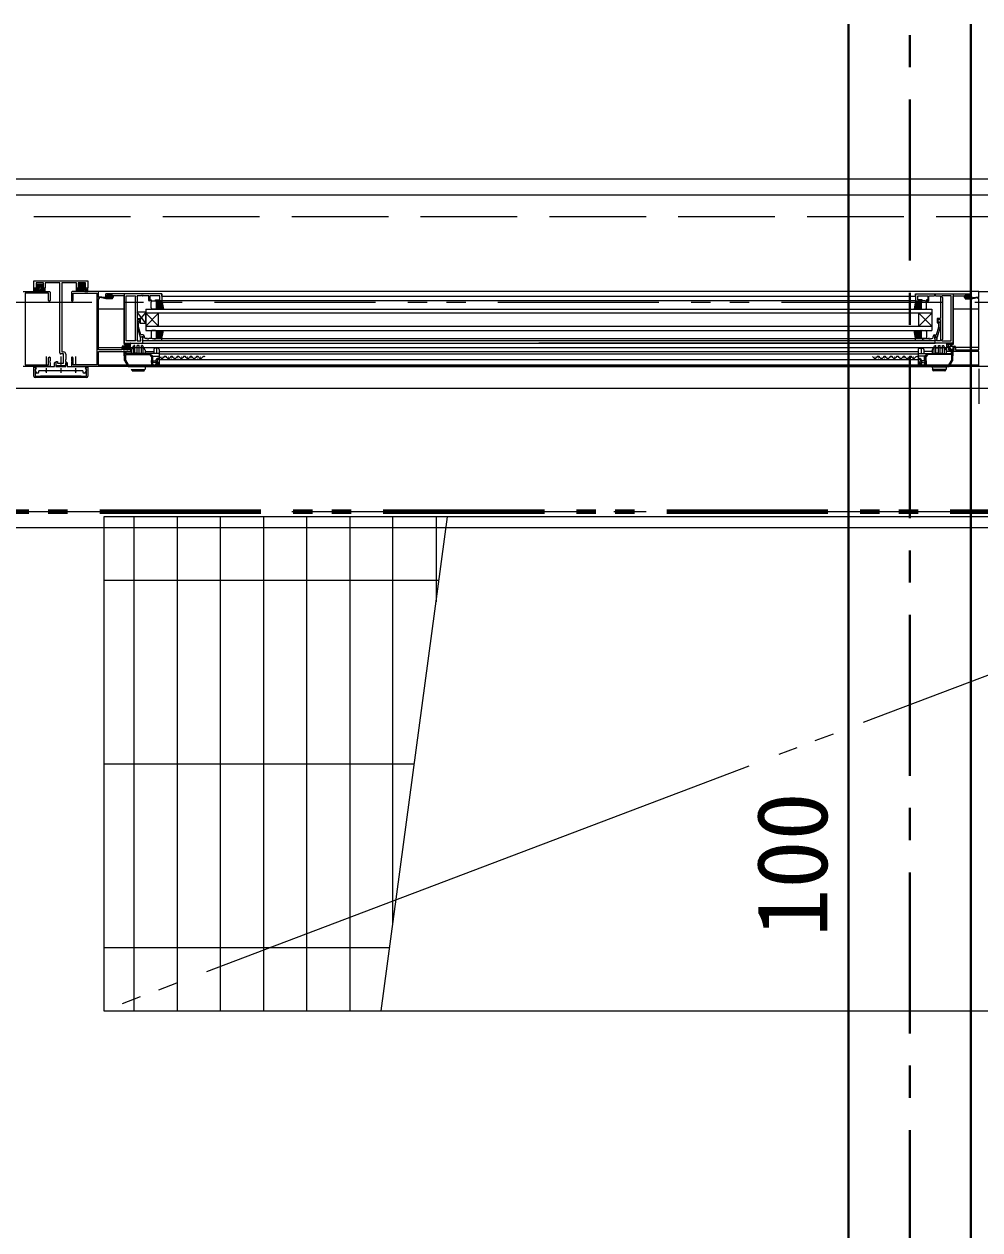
# Model space of a CAD drawing. Units: millimetres at full size, sheet at 1:30. Extents: x -16828 to 149130, y 47892 to 100313.
# Drawn here: x 21146 to 22036, y 62882 to 64005 of the extents above; entities that cross this region are included whole.
import ezdxf
from ezdxf.enums import TextEntityAlignment as Align

# ---------------------------------------------------------------- set-up
doc = ezdxf.new("R2010")
doc.units = ezdxf.units.MM
doc.header["$LTSCALE"] = 30
for name, pattern in [('CHAIN1', [8, 5, -1, 1, -1]), ('CHAIN2', [12, 9, -1, 1, -1]), ('DASHED3', [4, 3, -1]), ('DOUBLE_CHAIN1', [8.8, 5, -1, 0.6, -0.6, 0.6, -1]), ('LONG_DOUBLE_CHAIN', [21.8, 18, -1, 0.6, -0.6, 0.6, -1])]:
    doc.linetypes.add(name, pattern=pattern)
for name, color, linetype, lineweight in [('0-0', 7, 'CHAIN2', 15), ('0-1', 7, 'Continuous', 15), ('2-0_通芯', 7, 'DOUBLE_CHAIN1', 15), ('2-A_建具', 7, 'Continuous', 15), ('3-4_AIHO30-厨房機器', 7, 'Continuous', 15), ('3-7_AIHO47-厨房機器アウトライン', 7, 'Continuous', 15), ('3-8_AIHO30-厨房機器LL', 7, 'Continuous', 15), ('3-9_AIHO32-厨房機器補助線', 7, 'LONG_DOUBLE_CHAIN', 15), ('9-9_配管－汚水１：硬質塩ビ管（ＤＶ）', 2, 'Continuous', 30)]:
    doc.layers.add(name, color=color, linetype=linetype, lineweight=lineweight)
doc.styles.add('ＭＳ ゴシック', font='')
doc.styles.get('ＭＳ ゴシック').set_extended_font_data('MS Gothic')

msp = doc.modelspace()

# ---------------------------------------------------------------- linework, layer by layer
at = {"layer": '0-0'}
msp.add_line((-9565.04, 63550.86), (35684.96, 63550.86), dxfattribs=at)
at = {"layer": '0-1'}
for p, q in [((-6110.04, 63845.86), (25484.96, 63845.86)), ((18459.96, 63665.86), (23009.96, 63665.86))]:
    msp.add_line(p, q, dxfattribs=at)
at = {"layer": '0-1', "linetype": 'DASHED3'}
msp.add_line((-925.04, 63825.86), (25384.96, 63825.86), dxfattribs=at)
at = {"layer": '2-0_通芯'}
msp.add_line((-9565.04, 63745.86), (35684.96, 63745.86), dxfattribs=at)
at = {"layer": '2-0_通芯', "color": 1, "lineweight": 60}
msp.add_line((-10727.74, 63550.86), (35684.96, 63550.86), dxfattribs=at)
at = {"layer": '2-A_建具'}
for p, q in [((21154.96, 63765.86), (21204.96, 63765.86)), ((21154.96, 63759.36), (21154.96, 63765.86)), ((21154.96, 63758.86), (21158.71, 63758.86)), ((21154.96, 63756.73), (21157.4, 63758.86)), ((21154.96, 63757.84), (21155.98, 63758.86)), ((21157.96, 63758.86), (21155.46, 63758.86)), ((21155.51, 63755.81), (21162.61, 63762.66)), ((21156.92, 63755.81), (21163.64, 63762.28)), ((21156.96, 63763.93), (21156.96, 63759.86)), ((21163.96, 63763.93), (21156.96, 63763.93)), ((21156.96, 63759.86), (21158.46, 63759.86)), ((21157.16, 63761.45), (21158.37, 63762.66)), ((21157.16, 63760.76), (21157.16, 63762.16)), ((21157.43, 63760.31), (21159.78, 63762.66)), ((21157.66, 63762.66), (21163.16, 63762.66)), ((21158.71, 63760.26), (21157.66, 63760.26)), ((21158.46, 63759.86), (21158.46, 63759.36)), ((21158.52, 63755.99), (21162.11, 63759.33)), ((21158.71, 63760.17), (21161.2, 63762.66)), ((21158.71, 63758.86), (21158.71, 63760.26)), ((21160.05, 63756.11), (21163.05, 63758.86)), ((21161.43, 63756.08), (21164.47, 63758.86)), ((21165.41, 63758.86), (21162.11, 63758.86)), ((21162.46, 63759.86), (21163.96, 63759.86)), ((21162.46, 63759.36), (21162.46, 63759.86)), ((21164.96, 63758.86), (21162.96, 63758.86)), ((21163.04, 63760.26), (21163.66, 63760.88)), ((21163.66, 63760.76), (21163.66, 63762.16)), ((21163.96, 63759.86), (21163.96, 63763.93)), ((21165.41, 63755.81), (21165.41, 63758.86)), ((21165.46, 63763.93), (21165.46, 63759.36)), ((21178.99, 63763.93), (21165.46, 63763.93)), ((21178.99, 63698.66), (21178.99, 63763.93)), ((21180.92, 63763.93), (21180.92, 63699.59)), ((21194.46, 63763.93), (21180.92, 63763.93)), ((21194.46, 63759.36), (21194.46, 63763.93)), ((21194.51, 63758.86), (21197.81, 63758.86)), ((21194.51, 63757.12), (21196.5, 63758.86)), ((21194.51, 63758.29), (21195.08, 63758.86)), ((21194.61, 63755.81), (21201.71, 63762.66)), ((21196.96, 63758.86), (21194.96, 63758.86)), ((21195.96, 63763.93), (21195.96, 63759.86)), ((21202.96, 63763.93), (21195.96, 63763.93)), ((21195.96, 63759.86), (21197.46, 63759.86)), ((21196.02, 63755.81), (21202.74, 63762.28)), ((21196.26, 63761.45), (21197.47, 63762.66)), ((21196.26, 63760.76), (21196.26, 63762.16)), ((21196.53, 63760.31), (21198.88, 63762.66)), ((21202.26, 63762.66), (21196.76, 63762.66)), ((21197.46, 63759.86), (21197.46, 63759.36)), ((21197.62, 63755.99), (21201.21, 63759.33)), ((21197.81, 63760.17), (21200.3, 63762.66)), ((21199.15, 63756.11), (21202.15, 63758.86)), ((21200.53, 63756.08), (21203.57, 63758.86)), ((21204.96, 63758.86), (21201.21, 63758.86)), ((21201.46, 63759.86), (21202.96, 63759.86)), ((21201.46, 63759.36), (21201.46, 63759.86)), ((21201.81, 63755.94), (21204.96, 63758.8)), ((21204.46, 63758.86), (21201.96, 63758.86)), ((21202.14, 63760.26), (21202.76, 63760.88)), ((21202.76, 63760.76), (21202.76, 63762.16)), ((21202.96, 63759.86), (21202.96, 63763.93)), ((21204.96, 63765.86), (21204.96, 63759.36)), ((21144.96, 63755.86), (21169.46, 63755.86)), ((21146.59, 63754.23), (21146.59, 63687.49)), ((21168.33, 63754.23), (21146.59, 63754.23)), ((21162.71, 63755.94), (21165.41, 63758.39)), ((21163.41, 63755.81), (21165.41, 63755.81)), ((21164, 63755.81), (21165.41, 63756.98)), ((21168.33, 63747.95), (21168.33, 63754.23)), ((21168.96, 63746.86), (21168.33, 63747.95)), ((21169.96, 63755.36), (21169.96, 63747.36)), ((21189.96, 63755.36), (21189.96, 63747.36)), ((22034.96, 63755.86), (21190.46, 63755.86)), ((21190.96, 63746.86), (21191.59, 63747.95)), ((21191.59, 63754.23), (21213.33, 63754.23)), ((21191.59, 63747.95), (21191.59, 63754.23)), ((21203.1, 63755.81), (21204.96, 63757.35)), ((21213.33, 63754.23), (21213.33, 63687.49)), ((21214.96, 63750.36), (21214.96, 63755.86)), ((21215.96, 63750.36), (21214.96, 63750.36)), ((21214.96, 63749.36), (21215.96, 63749.36)), ((21214.96, 63701.59), (21214.96, 63749.36)), ((21221.96, 63749.06), (21215.2, 63750.47)), ((21220.85, 63750.23), (21215.31, 63751.06)), ((21215.96, 63749.36), (21215.96, 63750.36)), ((21221.96, 63750.06), (21221.87, 63750.07)), ((21273.96, 63753.86), (21221.96, 63753.86)), ((21221.96, 63750.56), (21221.96, 63753.86)), ((21221.96, 63749.06), (21221.96, 63750.06)), ((21224.16, 63750.06), (21221.96, 63750.06)), ((21222.01, 63749.06), (21221.96, 63749.11)), ((21227.66, 63749.06), (21221.96, 63749.06)), ((21223.36, 63749.06), (21222.36, 63750.06)), ((21222.76, 63752.36), (21222.76, 63750.86)), ((21227.96, 63752.36), (21222.76, 63752.36)), ((21222.76, 63750.86), (21223.86, 63750.86)), ((21223.65, 63752.17), (21223.15, 63751.67)), ((21223.89, 63751.23), (21223.3, 63751.82)), ((21223.36, 63751.16), (21223.7, 63751.16)), ((21224.71, 63749.06), (21223.71, 63750.06)), ((21224.46, 63752.26), (21223.86, 63752.26)), ((21223.86, 63750.86), (21223.86, 63750.06)), ((21224.16, 63750.7), (21224.16, 63750.06)), ((21227.4, 63749.06), (21224.2, 63752.26)), ((21226.06, 63749.06), (21224.23, 63750.89)), ((21226.66, 63752.06), (21224.66, 63752.06)), ((21226.65, 63751.16), (21225.75, 63752.06)), ((21226.56, 63751.16), (21227.36, 63751.16)), ((21226.56, 63750.06), (21226.56, 63751.16)), ((21228.26, 63750.06), (21226.56, 63750.06)), ((21227.36, 63752.26), (21226.86, 63752.26)), ((21226.86, 63750.86), (21227.96, 63750.86)), ((21226.86, 63750.06), (21226.86, 63750.86)), ((21227.66, 63751.5), (21226.9, 63752.26)), ((21227.66, 63751.46), (21227.66, 63751.96)), ((21227.94, 63749.87), (21227.77, 63750.04)), ((21227.96, 63750.86), (21227.96, 63752.36)), ((21227.96, 63749.36), (21227.96, 63749.76)), ((21228.76, 63751.93), (21228.76, 63750.56)), ((21238.96, 63751.93), (21228.76, 63751.93)), ((21238.96, 63753.86), (21238.96, 63707.86)), ((21238.96, 63707.86), (21238.96, 63751.93)), ((21240.89, 63751.93), (21249.46, 63751.93)), ((21240.89, 63709.79), (21240.89, 63751.93)), ((21249.46, 63750.86), (21249.03, 63750.43)), ((21249.03, 63750.43), (21249.03, 63711.29)), ((21249.46, 63751.93), (21249.46, 63750.86)), ((21250.96, 63751.93), (21250.96, 63730.76)), ((21255, 63751.93), (21250.96, 63751.93)), ((21256, 63751.93), (21255.92, 63751.93)), ((21261.76, 63751.93), (21256.92, 63751.93)), ((21261.76, 63747.56), (21261.76, 63751.93)), ((21262.76, 63751.93), (21262.76, 63748.06)), ((21272.03, 63751.93), (21262.76, 63751.93)), ((21262.76, 63748.06), (21263.96, 63748.06)), ((21263.96, 63748.06), (21263.96, 63747.06)), ((21267.96, 63748.06), (21272.03, 63748.06)), ((21267.96, 63747.06), (21267.96, 63748.06)), ((21272.03, 63748.06), (21272.03, 63751.93)), ((21273.96, 63751.66), (21273.96, 63753.86)), ((21273.96, 63753.86), (21273.96, 63747.56)), ((21273.96, 63751.66), (21624.96, 63751.66)), ((21624.96, 63751.66), (21975.96, 63751.66)), ((21975.96, 63753.86), (22027.96, 63753.86)), ((21975.96, 63751.66), (21975.96, 63753.86)), ((21975.96, 63753.86), (21975.96, 63747.56)), ((21977.89, 63751.93), (21987.16, 63751.93)), ((21977.89, 63748.06), (21977.89, 63751.93)), ((21981.96, 63748.06), (21977.89, 63748.06)), ((21981.96, 63747.06), (21981.96, 63748.06)), ((21985.96, 63748.06), (21985.96, 63747.06)), ((21987.16, 63748.06), (21985.96, 63748.06)), ((21987.16, 63751.93), (21987.16, 63748.06)), ((21988.16, 63751.93), (21993, 63751.93)), ((21988.16, 63747.56), (21988.16, 63751.93)), ((21993.92, 63751.93), (21994, 63751.93)), ((21994.92, 63751.93), (21998.96, 63751.93)), ((21998.96, 63751.93), (21998.96, 63730.76)), ((22000.46, 63751.93), (22000.46, 63750.86)), ((22009.03, 63751.93), (22000.46, 63751.93)), ((22000.46, 63750.86), (22000.89, 63750.43)), ((22000.89, 63750.43), (22000.89, 63711.29)), ((22009.03, 63709.79), (22009.03, 63751.93)), ((22010.96, 63753.86), (22010.96, 63707.86)), ((22010.96, 63751.93), (22021.16, 63751.93)), ((22010.96, 63707.86), (22010.96, 63751.93)), ((22021.16, 63751.93), (22021.16, 63750.56)), ((22021.66, 63750.06), (22023.36, 63750.06)), ((22021.96, 63752.36), (22027.16, 63752.36)), ((22021.96, 63750.86), (22021.96, 63752.36)), ((22023.06, 63750.86), (22021.96, 63750.86)), ((22021.96, 63749.36), (22021.96, 63749.76)), ((22021.98, 63749.87), (22022.15, 63750.04)), ((22022.26, 63751.5), (22023.02, 63752.26)), ((22022.26, 63751.46), (22022.26, 63751.96)), ((22022.26, 63749.06), (22027.96, 63749.06)), ((22022.52, 63749.06), (22025.72, 63752.26)), ((22022.56, 63752.26), (22023.06, 63752.26)), ((22023.36, 63751.16), (22022.56, 63751.16)), ((22023.06, 63750.06), (22023.06, 63750.86)), ((22023.26, 63752.06), (22025.26, 63752.06)), ((22023.27, 63751.16), (22024.17, 63752.06)), ((22023.36, 63750.06), (22023.36, 63751.16)), ((22023.86, 63749.06), (22025.69, 63750.89)), ((22025.21, 63749.06), (22026.21, 63750.06)), ((22025.46, 63752.26), (22026.06, 63752.26)), ((22025.76, 63750.7), (22025.76, 63750.06)), ((22025.76, 63750.06), (22027.96, 63750.06)), ((22026.03, 63751.23), (22026.62, 63751.82)), ((22026.06, 63750.86), (22026.06, 63750.06)), ((22027.16, 63750.86), (22026.06, 63750.86)), ((22026.56, 63751.16), (22026.22, 63751.16)), ((22026.27, 63752.17), (22026.77, 63751.67)), ((22026.56, 63749.06), (22027.56, 63750.06)), ((22027.16, 63752.36), (22027.16, 63750.86)), ((22027.9, 63749.06), (22027.96, 63749.11)), ((22027.96, 63750.56), (22027.96, 63753.86)), ((22027.96, 63749.06), (22034.72, 63750.47)), ((22027.96, 63750.06), (22028.04, 63750.07)), ((22027.96, 63749.06), (22027.96, 63750.06)), ((22029.07, 63750.23), (22034.61, 63751.06)), ((22033.96, 63750.36), (22034.96, 63750.36)), ((22033.96, 63749.36), (22033.96, 63750.36)), ((22034.96, 63749.36), (22033.96, 63749.36)), ((22034.96, 63755.86), (22059.46, 63755.86)), ((22034.96, 63750.36), (22034.96, 63755.86)), ((22034.96, 63701.59), (22034.96, 63749.36)), ((21169.46, 63746.86), (21168.96, 63746.86)), ((21190.46, 63746.86), (21190.96, 63746.86)), ((21214.96, 63739.66), (21238.96, 63739.66)), ((21258.96, 63726.26), (21250.96, 63736.76)), ((21250.96, 63736.76), (21250.96, 63730.76)), ((21258.96, 63736.76), (21250.96, 63736.76)), ((21258.96, 63736.76), (21253.96, 63730.2)), ((21258.96, 63739.56), (21258.96, 63719.56)), ((21258.96, 63739.56), (21990.96, 63739.56)), ((21258.96, 63726.26), (21258.96, 63736.76)), ((21263.96, 63747.06), (21262.26, 63747.06)), ((21263.96, 63740.56), (21263.96, 63746.06)), ((21264.96, 63747.06), (21267.96, 63747.06)), ((21267.96, 63739.56), (21264.96, 63739.56)), ((21273.96, 63747.06), (21267.96, 63747.06)), ((21268.96, 63739.56), (21268.96, 63747.06)), ((21268.96, 63742.95), (21273.07, 63747.06)), ((21268.96, 63744.36), (21271.66, 63747.06)), ((21268.96, 63745.77), (21270.25, 63747.06)), ((21268.96, 63741.53), (21274.05, 63746.62)), ((21268.96, 63746.06), (21268.96, 63740.56)), ((21268.96, 63745.87), (21275.27, 63739.56)), ((21268.96, 63740.12), (21274.28, 63745.44)), ((21268.96, 63744.46), (21273.86, 63739.56)), ((21268.96, 63743.05), (21272.45, 63739.56)), ((21268.96, 63741.63), (21271.03, 63739.56)), ((21268.96, 63740.22), (21269.62, 63739.56)), ((21269.19, 63747.06), (21275.15, 63741.1)), ((21269.82, 63739.56), (21274.52, 63744.26)), ((21270.6, 63747.06), (21274.8, 63742.86)), ((21271.23, 63739.56), (21274.76, 63743.08)), ((21272.02, 63747.06), (21274.45, 63744.63)), ((21272.65, 63739.56), (21274.99, 63741.91)), ((21273.43, 63747.06), (21274.09, 63746.4)), ((21624.96, 63747.06), (21273.46, 63747.06)), ((21273.96, 63747.06), (21275.46, 63739.56)), ((21274.06, 63739.56), (21275.23, 63740.73)), ((21976.46, 63747.06), (21624.96, 63747.06)), ((21975.96, 63747.06), (21974.46, 63739.56)), ((21980.96, 63745.87), (21974.65, 63739.56)), ((21975.86, 63739.56), (21974.69, 63740.73)), ((21980.73, 63747.06), (21974.77, 63741.1)), ((21977.27, 63739.56), (21974.93, 63741.91)), ((21979.32, 63747.06), (21975.12, 63742.86)), ((21978.69, 63739.56), (21975.16, 63743.08)), ((21980.1, 63739.56), (21975.4, 63744.26)), ((21977.9, 63747.06), (21975.47, 63744.63)), ((21980.96, 63740.12), (21975.64, 63745.44)), ((21976.49, 63747.06), (21975.83, 63746.4)), ((21980.96, 63741.53), (21975.87, 63746.62)), ((21975.96, 63747.06), (21981.96, 63747.06)), ((21980.96, 63744.46), (21976.06, 63739.56)), ((21980.96, 63742.95), (21976.84, 63747.06)), ((21980.96, 63743.05), (21977.47, 63739.56)), ((21980.96, 63744.36), (21978.26, 63747.06)), ((21980.96, 63741.63), (21978.89, 63739.56)), ((21980.96, 63745.77), (21979.67, 63747.06)), ((21980.96, 63740.22), (21980.3, 63739.56)), ((21980.96, 63739.56), (21980.96, 63747.06)), ((21980.96, 63746.06), (21980.96, 63740.56)), ((21984.96, 63747.06), (21981.96, 63747.06)), ((21981.96, 63739.56), (21984.96, 63739.56)), ((21985.96, 63747.06), (21987.66, 63747.06)), ((21985.96, 63740.56), (21985.96, 63746.06)), ((21990.96, 63739.56), (21990.96, 63719.56)), ((22010.96, 63739.66), (22034.96, 63739.66)), ((21250.96, 63730.76), (21253.96, 63730.76)), ((21250.96, 63730.76), (21253.46, 63730.76)), ((21250.96, 63729.76), (21250.96, 63709.79)), ((21252.96, 63729.76), (21250.96, 63729.76)), ((21251.94, 63727.69), (21251.16, 63726.91)), ((21251.16, 63726.91), (21251.16, 63722.96)), ((21252.36, 63726.41), (21252.78, 63726.84)), ((21252.36, 63723.12), (21252.36, 63726.41)), ((21252.96, 63726.56), (21252.96, 63729.76)), ((21253.96, 63726.56), (21252.96, 63726.56)), ((21253.96, 63730.76), (21253.96, 63726.26)), ((21253.96, 63730.26), (21253.96, 63726.56)), ((21253.96, 63726.26), (21258.96, 63726.26)), ((21990.96, 63735.56), (21258.96, 63735.56)), ((21270.96, 63723.56), (21258.96, 63735.56)), ((21270.96, 63735.56), (21258.96, 63723.56)), ((21270.96, 63723.56), (21270.96, 63735.56)), ((21978.96, 63723.56), (21990.96, 63735.56)), ((21978.96, 63735.56), (21990.96, 63723.56)), ((21978.96, 63723.56), (21978.96, 63735.56)), ((21995.96, 63730.26), (21995.96, 63726.56)), ((21995.96, 63726.56), (21996.96, 63726.56)), ((21998.96, 63730.76), (21996.46, 63730.76)), ((21996.96, 63729.76), (21998.96, 63729.76)), ((21996.96, 63726.56), (21996.96, 63729.76)), ((21997.56, 63726.41), (21997.14, 63726.84)), ((21997.56, 63723.12), (21997.56, 63726.41)), ((21997.98, 63727.69), (21998.76, 63726.91)), ((21998.76, 63726.91), (21998.76, 63722.96)), ((21998.96, 63729.76), (21998.96, 63709.79)), ((21251.16, 63722.96), (21253.77, 63713.23)), ((21254.44, 63715.36), (21252.36, 63723.12)), ((21254.03, 63712.1), (21255.16, 63714.06)), ((21256.26, 63715.36), (21254.44, 63715.36)), ((21255.16, 63714.06), (21256.46, 63714.06)), ((21255.96, 63714.06), (21255.96, 63707.86)), ((21256.46, 63714.06), (21256.46, 63712.26)), ((21257.76, 63713.06), (21257.76, 63713.86)), ((21258.96, 63723.56), (21990.96, 63723.56)), ((21258.96, 63719.56), (21990.96, 63719.56)), ((21263.96, 63718.56), (21263.96, 63713.06)), ((21267.96, 63719.56), (21264.96, 63719.56)), ((21268.96, 63713.25), (21275.27, 63719.56)), ((21268.96, 63714.66), (21273.86, 63719.56)), ((21268.96, 63719.56), (21268.96, 63712.06)), ((21268.96, 63716.08), (21272.45, 63719.56)), ((21268.96, 63717.49), (21271.03, 63719.56)), ((21268.96, 63718.9), (21269.62, 63719.56)), ((21268.96, 63719), (21274.28, 63713.68)), ((21268.96, 63713.06), (21268.96, 63718.56)), ((21268.96, 63717.59), (21274.05, 63712.5)), ((21268.96, 63716.18), (21273.07, 63712.06)), ((21268.96, 63714.76), (21271.66, 63712.06)), ((21269.19, 63712.06), (21275.15, 63718.03)), ((21269.82, 63719.56), (21274.52, 63714.86)), ((21270.6, 63712.06), (21274.8, 63716.26)), ((21271.23, 63719.56), (21274.76, 63716.04)), ((21272.02, 63712.06), (21274.45, 63714.49)), ((21272.65, 63719.56), (21274.99, 63717.22)), ((21273.96, 63712.06), (21275.46, 63719.56)), ((21274.06, 63719.56), (21275.23, 63718.39)), ((21975.96, 63712.06), (21974.46, 63719.56)), ((21980.96, 63713.25), (21974.65, 63719.56)), ((21975.86, 63719.56), (21974.69, 63718.39)), ((21980.73, 63712.06), (21974.77, 63718.03)), ((21977.27, 63719.56), (21974.93, 63717.22)), ((21979.32, 63712.06), (21975.12, 63716.26)), ((21978.69, 63719.56), (21975.16, 63716.04)), ((21980.1, 63719.56), (21975.4, 63714.86)), ((21977.9, 63712.06), (21975.47, 63714.49)), ((21980.96, 63719), (21975.64, 63713.68)), ((21980.96, 63717.59), (21975.87, 63712.5)), ((21980.96, 63714.66), (21976.06, 63719.56)), ((21980.96, 63716.18), (21976.84, 63712.06)), ((21980.96, 63716.08), (21977.47, 63719.56)), ((21980.96, 63714.76), (21978.26, 63712.06)), ((21980.96, 63717.49), (21978.89, 63719.56)), ((21980.96, 63718.9), (21980.3, 63719.56)), ((21980.96, 63719.56), (21980.96, 63712.06)), ((21980.96, 63713.06), (21980.96, 63718.56)), ((21981.96, 63719.56), (21984.96, 63719.56)), ((21985.96, 63718.56), (21985.96, 63713.06)), ((21992.16, 63713.06), (21992.16, 63713.86)), ((21994.76, 63714.06), (21993.46, 63714.06)), ((21993.46, 63714.06), (21993.46, 63712.26)), ((21993.66, 63715.36), (21995.48, 63715.36)), ((21993.96, 63714.06), (21993.96, 63707.86)), ((21995.89, 63712.1), (21994.76, 63714.06)), ((21995.48, 63715.36), (21997.56, 63723.12)), ((21998.76, 63722.96), (21996.15, 63713.23)), ((21214.96, 63703.86), (21239.16, 63703.86)), ((21236.86, 63703.36), (21236.86, 63701.59)), ((21237.06, 63704.76), (21237.06, 63704.16)), ((21244.96, 63705.06), (21237.36, 63705.06)), ((21237.36, 63703.86), (21238.56, 63705.06)), ((21238.06, 63703.06), (21239.16, 63703.06)), ((21238.06, 63701.59), (21238.06, 63703.06)), ((21238.16, 63704.06), (21239.46, 63704.06)), ((21238.26, 63702.07), (21238.85, 63702.66)), ((21238.26, 63702.36), (21238.26, 63701.86)), ((21239.46, 63702.66), (21238.56, 63702.66)), ((21238.9, 63704.06), (21239.9, 63705.06)), ((21238.96, 63707.86), (21255.96, 63707.86)), ((21238.96, 63707.86), (21624.96, 63707.86)), ((21239.16, 63703.06), (21239.16, 63703.86)), ((21239.23, 63706.66), (21243.19, 63706.66)), ((21239.3, 63701.76), (21242.6, 63705.06)), ((21239.46, 63703.27), (21241.25, 63705.06)), ((21239.46, 63704.06), (21239.46, 63702.66)), ((21240.06, 63705.06), (21240.16, 63706.21)), ((21240.64, 63701.76), (21241.62, 63702.74)), ((21249.46, 63709.79), (21240.89, 63709.79)), ((21241.26, 63705.06), (21241.16, 63706.21)), ((21241.79, 63701.56), (21242.83, 63702.6)), ((21241.86, 63704.06), (21243.86, 63704.06)), ((21241.86, 63703.12), (21241.86, 63704.06)), ((21242.16, 63703.86), (22004.96, 63703.86)), ((21242.16, 63703.86), (21242.16, 63703.06)), ((21242.16, 63703.06), (21243.33, 63703.06)), ((21242.66, 63702.66), (21242.32, 63702.66)), ((21242.94, 63704.06), (21243.94, 63705.06)), ((21243.33, 63703.06), (21243.33, 63701.59)), ((21243.76, 63706.24), (21243.76, 63705.06)), ((21244.09, 63703.86), (21244.96, 63704.73)), ((21244.96, 63704.16), (21244.96, 63706.84)), ((21244.96, 63699.96), (21244.96, 63703.86)), ((21245.46, 63701.13), (21247.96, 63705.46)), ((21247.36, 63704.42), (21247.36, 63698.16)), ((21248.86, 63705.46), (21247.96, 63705.46)), ((21248.86, 63698.46), (21248.86, 63705.46)), ((21251.16, 63703.36), (21248.86, 63703.36)), ((21249.03, 63711.29), (21249.46, 63710.86)), ((21249.46, 63710.86), (21249.46, 63709.79)), ((21250.96, 63709.79), (21254.46, 63709.79)), ((21251.16, 63698.46), (21251.16, 63705.46)), ((21252.76, 63705.46), (21251.16, 63705.46)), ((21252.76, 63698.46), (21252.76, 63705.46)), ((21255.06, 63703.36), (21252.76, 63703.36)), ((21254.03, 63711.29), (21254.03, 63712.1)), ((21254.46, 63710.86), (21254.03, 63711.29)), ((21254.25, 63712.86), (21254.47, 63712.86)), ((21254.46, 63709.79), (21254.46, 63710.86)), ((21255.06, 63698.46), (21255.06, 63705.46)), ((21255.96, 63705.46), (21255.06, 63705.46)), ((21255.66, 63707.86), (21624.96, 63707.86)), ((21993.96, 63710.06), (21255.96, 63710.06)), ((21258.46, 63701.13), (21255.96, 63705.46)), ((21256.56, 63698.16), (21256.56, 63704.42)), ((21260, 63712.06), (21258.76, 63712.06)), ((21261, 63712.06), (21260.92, 63712.06)), ((21261.18, 63711.94), (21261, 63712.06)), ((21265.04, 63712.06), (21261.92, 63712.06)), ((21264.96, 63712.06), (21267.96, 63712.06)), ((21266.96, 63711.36), (21265.04, 63712.06)), ((21267.96, 63711.36), (21266.96, 63711.36)), ((21270.46, 63702.96), (21267.46, 63702.96)), ((21267.96, 63712.06), (21981.96, 63712.06)), ((21267.96, 63712.06), (21267.96, 63711.36)), ((21268.96, 63713.35), (21270.25, 63712.06)), ((21268.96, 63702.96), (21268.96, 63698.16)), ((21273.43, 63712.06), (21274.09, 63712.72)), ((21273.96, 63710.06), (21273.96, 63711.56)), ((21624.96, 63707.86), (21994.26, 63707.86)), ((22010.96, 63707.86), (21624.96, 63707.86)), ((21976.49, 63712.06), (21975.83, 63712.72)), ((21975.96, 63710.06), (21975.96, 63711.56)), ((21979.46, 63702.96), (21982.46, 63702.96)), ((21980.96, 63713.35), (21979.67, 63712.06)), ((21980.96, 63702.96), (21980.96, 63698.16)), ((21981.96, 63712.06), (21981.96, 63711.36)), ((21984.96, 63712.06), (21981.96, 63712.06)), ((21981.96, 63711.36), (21982.96, 63711.36)), ((21982.96, 63711.36), (21984.88, 63712.06)), ((21984.88, 63712.06), (21988, 63712.06)), ((21988.73, 63711.94), (21988.92, 63712.06)), ((21988.92, 63712.06), (21989, 63712.06)), ((21989.92, 63712.06), (21991.16, 63712.06)), ((21991.46, 63701.13), (21993.96, 63705.46)), ((21993.36, 63698.16), (21993.36, 63704.42)), ((22010.96, 63707.86), (21993.96, 63707.86)), ((21993.96, 63705.46), (21994.86, 63705.46)), ((21994.86, 63698.46), (21994.86, 63705.46)), ((21994.86, 63703.36), (21997.16, 63703.36)), ((21995.67, 63712.86), (21995.45, 63712.86)), ((21995.46, 63710.86), (21995.89, 63711.29)), ((21995.46, 63709.79), (21995.46, 63710.86)), ((21998.96, 63709.79), (21995.46, 63709.79)), ((21995.89, 63711.29), (21995.89, 63712.1)), ((21997.16, 63698.46), (21997.16, 63705.46)), ((21997.16, 63705.46), (21998.76, 63705.46)), ((21998.76, 63698.46), (21998.76, 63705.46)), ((21998.76, 63703.36), (22001.06, 63703.36)), ((22000.89, 63711.29), (22000.46, 63710.86)), ((22000.46, 63710.86), (22000.46, 63709.79)), ((22000.46, 63709.79), (22009.03, 63709.79)), ((22001.06, 63698.46), (22001.06, 63705.46)), ((22001.06, 63705.46), (22001.96, 63705.46)), ((22004.46, 63701.13), (22001.96, 63705.46)), ((22002.56, 63704.42), (22002.56, 63698.16)), ((22004.96, 63704.16), (22004.96, 63706.84)), ((22004.96, 63705.06), (22012.56, 63705.06)), ((22007.76, 63703.86), (22004.96, 63703.86)), ((22004.96, 63699.96), (22004.96, 63703.86)), ((22008.06, 63704.06), (22006.06, 63704.06)), ((22006.16, 63706.24), (22006.16, 63705.06)), ((22006.59, 63703.06), (22006.59, 63701.59)), ((22007.76, 63703.06), (22006.59, 63703.06)), ((22010.69, 63706.66), (22006.73, 63706.66)), ((22007.26, 63702.66), (22007.6, 63702.66)), ((22007.76, 63703.86), (22007.76, 63703.06)), ((22008.06, 63703.12), (22008.06, 63704.06)), ((22008.66, 63705.06), (22008.76, 63706.21)), ((22009.86, 63705.06), (22009.76, 63706.21)), ((22010.46, 63704.06), (22010.46, 63702.66)), ((22011.76, 63704.06), (22010.46, 63704.06)), ((22010.46, 63702.66), (22011.36, 63702.66)), ((22034.96, 63703.86), (22010.76, 63703.86)), ((22010.76, 63703.06), (22010.76, 63703.86)), ((22011.86, 63703.06), (22010.76, 63703.06)), ((22011.66, 63702.36), (22011.66, 63701.86)), ((22011.86, 63701.59), (22011.86, 63703.06)), ((22012.86, 63704.76), (22012.86, 63704.16)), ((22013.06, 63703.36), (22013.06, 63701.59)), ((21166.16, 63695.38), (21166.16, 63687.74)), ((21168.33, 63693.77), (21168.96, 63694.86)), ((21168.33, 63687.49), (21168.33, 63693.77)), ((21168.96, 63694.86), (21169.46, 63694.86)), ((21169.96, 63694.36), (21169.96, 63691.32)), ((21179.96, 63695.38), (21179.96, 63687.74)), ((21182.53, 63697.66), (21179.99, 63697.66)), ((21180.92, 63699.59), (21182.46, 63699.59)), ((21182.37, 63696.41), (21182.53, 63696.6)), ((21182.37, 63695.91), (21182.37, 63696.41)), ((21182.53, 63695.72), (21182.37, 63695.91)), ((21182.37, 63692.61), (21182.53, 63692.8)), ((21182.37, 63692.11), (21182.37, 63692.61)), ((21182.53, 63691.92), (21182.37, 63692.11)), ((21182.53, 63696.6), (21182.53, 63697.66)), ((21182.53, 63692.8), (21182.53, 63695.72)), ((21182.53, 63689.06), (21182.53, 63691.92)), ((21184.46, 63692.52), (21184.34, 63692.34)), ((21184.34, 63692.34), (21184.34, 63691.79)), ((21184.34, 63691.79), (21184.46, 63691.6)), ((21184.46, 63691.52), (21184.34, 63691.34)), ((21184.34, 63691.34), (21184.34, 63690.79)), ((21184.46, 63697.59), (21184.46, 63692.52)), ((21184.46, 63691.6), (21184.46, 63691.52)), ((21189.96, 63694.36), (21189.96, 63691.32)), ((21190.96, 63694.86), (21190.46, 63694.86)), ((21191.59, 63693.77), (21190.96, 63694.86)), ((21191.59, 63687.49), (21191.59, 63693.77)), ((21193.76, 63695.38), (21193.76, 63687.74)), ((21236.86, 63701.59), (21214.96, 63701.59)), ((21214.96, 63699.96), (21245.46, 63699.96)), ((21214.96, 63685.86), (21214.96, 63699.96)), ((21243.33, 63701.59), (21238.06, 63701.59)), ((21238.56, 63701.56), (21239.06, 63701.56)), ((21239.39, 63691.74), (21238.96, 63699.96)), ((21239.1, 63701.57), (21239.26, 63701.72)), ((21239.26, 63701.76), (21241.36, 63701.76)), ((21242.37, 63686.36), (21239.52, 63691.29)), ((21240.46, 63698.04), (21240.46, 63699.96)), ((21271.46, 63698.16), (21240.46, 63698.16)), ((21241.56, 63701.56), (21242.16, 63701.56)), ((21242.37, 63701.65), (21242.87, 63702.15)), ((21244.26, 63697.96), (21244.26, 63698.16)), ((21245.46, 63701.13), (21245.46, 63698.16)), ((21251.16, 63698.46), (21248.86, 63698.46)), ((21252.76, 63698.46), (21255.06, 63698.46)), ((21258.46, 63701.13), (21258.46, 63698.16)), ((21258.46, 63699.96), (21266.46, 63699.96)), ((21264.06, 63691.18), (21264.06, 63690.23)), ((21265.49, 63691.37), (21268.21, 63691.37)), ((21265.56, 63695.56), (21271.46, 63695.56)), ((21266.46, 63701.96), (21266.46, 63698.16)), ((21269.68, 63691.37), (21270.26, 63689.96)), ((21271.46, 63693.66), (21270.96, 63693.66)), ((21271.06, 63692.66), (21978.86, 63692.66)), ((21271.46, 63701.96), (21271.46, 63685.86)), ((21271.46, 63699.96), (21978.46, 63699.96)), ((21271.46, 63697.96), (21978.46, 63697.96)), ((21274.02, 63694.92), (21274.22, 63694.92)), ((21277.02, 63694.16), (21277.22, 63694.16)), ((21280.02, 63694.92), (21280.22, 63694.92)), ((21283.02, 63694.16), (21283.22, 63694.16)), ((21286.02, 63694.92), (21286.22, 63694.92)), ((21289.02, 63694.16), (21289.22, 63694.16)), ((21292.02, 63694.92), (21292.22, 63694.92)), ((21295.02, 63694.16), (21295.22, 63694.16)), ((21298.02, 63694.92), (21298.22, 63694.92)), ((21301.02, 63694.16), (21301.22, 63694.16)), ((21304.02, 63694.92), (21304.22, 63694.92)), ((21307.02, 63694.16), (21307.22, 63694.16)), ((21310.02, 63694.92), (21310.22, 63694.92)), ((21313.02, 63694.16), (21313.22, 63694.16)), ((21938.02, 63694.92), (21938.22, 63694.92)), ((21941.02, 63694.16), (21941.22, 63694.16)), ((21944.02, 63694.92), (21944.22, 63694.92)), ((21947.02, 63694.16), (21947.22, 63694.16)), ((21950.02, 63694.92), (21950.22, 63694.92)), ((21953.02, 63694.16), (21953.22, 63694.16)), ((21956.02, 63694.92), (21956.22, 63694.92)), ((21959.02, 63694.16), (21959.22, 63694.16)), ((21962.02, 63694.92), (21962.22, 63694.92)), ((21965.02, 63694.16), (21965.22, 63694.16)), ((21968.02, 63694.92), (21968.22, 63694.92)), ((21971.02, 63694.16), (21971.22, 63694.16)), ((21974.02, 63694.92), (21974.22, 63694.92)), ((21977.02, 63694.16), (21977.22, 63694.16)), ((21978.46, 63701.96), (21978.46, 63685.86)), ((21978.46, 63698.16), (22009.46, 63698.16)), ((21984.36, 63695.56), (21978.46, 63695.56)), ((21978.46, 63693.66), (21978.96, 63693.66)), ((21980.24, 63691.37), (21979.66, 63689.96)), ((21984.43, 63691.37), (21981.71, 63691.37)), ((21983.46, 63701.96), (21983.46, 63698.16)), ((21991.46, 63699.96), (21983.46, 63699.96)), ((21985.86, 63691.18), (21985.86, 63690.23)), ((21991.46, 63701.13), (21991.46, 63698.16)), ((21997.16, 63698.46), (21994.86, 63698.46)), ((21998.76, 63698.46), (22001.06, 63698.46)), ((22004.46, 63701.13), (22004.46, 63698.16)), ((22034.96, 63699.96), (22004.46, 63699.96)), ((22005.66, 63697.96), (22005.66, 63698.16)), ((22006.59, 63701.59), (22011.86, 63701.59)), ((22007.55, 63701.65), (22007.05, 63702.15)), ((22007.55, 63686.36), (22010.4, 63691.29)), ((22008.36, 63701.56), (22007.76, 63701.56)), ((22010.66, 63701.76), (22008.56, 63701.76)), ((22009.46, 63698.04), (22009.46, 63699.96)), ((22010.53, 63691.74), (22010.96, 63699.96)), ((22011.36, 63701.56), (22010.86, 63701.56)), ((22013.06, 63701.59), (22034.96, 63701.59)), ((22034.96, 63685.86), (22034.96, 63699.96)), ((21169.46, 63685.86), (21144.96, 63685.86)), ((21146.59, 63687.49), (21168.33, 63687.49)), ((21157.24, 63680.06), (21156.19, 63682.95)), ((21156.41, 63683.56), (21156.61, 63683.67)), ((21156.76, 63683.93), (21156.76, 63684.86)), ((21157.76, 63685.86), (21173.86, 63685.86)), ((21159.26, 63681.56), (21159.26, 63680.36)), ((21165.49, 63681.86), (21159.56, 63681.86)), ((21166.16, 63686.74), (21166.16, 63685.54)), ((21166.16, 63684.54), (21166.16, 63679.98)), ((21179.29, 63681.86), (21166.83, 63681.86)), ((21169.96, 63690.4), (21169.96, 63690.32)), ((21169.96, 63689.4), (21169.96, 63686.36)), ((21174.16, 63686.16), (21174.16, 63689.36)), ((21174.66, 63689.86), (21174.76, 63689.86)), ((21175.26, 63689.36), (21175.26, 63686.16)), ((21175.46, 63690.66), (21176.96, 63690.66)), ((21175.46, 63687.06), (21175.46, 63690.66)), ((21175.56, 63685.86), (21184.36, 63685.86)), ((21179.29, 63686.56), (21175.96, 63686.56)), ((21176.96, 63690.66), (21176.96, 63689.06)), ((21176.96, 63689.06), (21182.53, 63689.06)), ((21179.48, 63686.7), (21179.29, 63686.56)), ((21179.96, 63686.74), (21179.96, 63685.54)), ((21179.96, 63684.54), (21179.96, 63679.98)), ((21180.63, 63686.56), (21180.44, 63686.7)), ((21183.96, 63686.56), (21180.63, 63686.56)), ((21193.09, 63681.86), (21180.63, 63681.86)), ((21184.34, 63690.79), (21184.46, 63690.6)), ((21184.46, 63690.6), (21184.46, 63687.06)), ((21184.66, 63686.16), (21184.66, 63689.36)), ((21185.16, 63689.86), (21185.26, 63689.86)), ((21185.76, 63689.36), (21185.76, 63686.16)), ((21186.06, 63685.86), (21202.16, 63685.86)), ((21189.96, 63690.4), (21189.96, 63690.32)), ((21189.96, 63689.4), (21189.96, 63686.36)), ((22034.96, 63685.86), (21190.46, 63685.86)), ((21213.33, 63687.49), (21191.59, 63687.49)), ((21193.76, 63686.74), (21193.76, 63685.54)), ((21193.76, 63684.54), (21193.76, 63679.98)), ((21200.36, 63681.86), (21194.43, 63681.86)), ((21200.66, 63680.36), (21200.66, 63681.56)), ((21203.73, 63682.95), (21202.68, 63680.06)), ((21203.16, 63684.86), (21203.16, 63683.93)), ((21203.31, 63683.67), (21203.51, 63683.56)), ((21214.96, 63687.49), (22034.96, 63687.49)), ((21243.34, 63686.06), (22006.58, 63686.06)), ((21258.46, 63685.66), (21245.46, 63685.66)), ((21245.59, 63683.36), (21258.33, 63683.36)), ((21246.51, 63682.07), (21245.63, 63683.29)), ((21246.92, 63681.86), (21257, 63681.86)), ((21247.36, 63685.86), (21247.36, 63685.66)), ((21247.86, 63685.66), (21247.86, 63685.86)), ((21256.06, 63685.66), (21256.06, 63685.86)), ((21256.56, 63685.66), (21256.56, 63685.86)), ((21257.41, 63682.07), (21258.29, 63683.29)), ((21258.46, 63685.66), (21258.34, 63683.45)), ((21265.36, 63690.16), (21265.36, 63687.16)), ((21269.16, 63687.16), (21265.36, 63687.16)), ((21265.56, 63687.16), (21265.56, 63690.16)), ((21268.66, 63690.63), (21268.41, 63690.57)), ((21268.52, 63689.7), (21268.95, 63690.13)), ((21270.26, 63689.96), (21270.26, 63686.96)), ((21981.4, 63689.7), (21980.97, 63690.13)), ((21981.26, 63690.63), (21981.51, 63690.57)), ((21984.36, 63687.16), (21984.36, 63690.16)), ((21991.46, 63685.66), (22004.46, 63685.66)), ((21991.46, 63685.66), (21991.58, 63683.45)), ((22004.33, 63683.36), (21991.59, 63683.36)), ((21992.51, 63682.07), (21991.63, 63683.29)), ((22003, 63681.86), (21992.92, 63681.86)), ((21993.36, 63685.66), (21993.36, 63685.86)), ((21993.86, 63685.66), (21993.86, 63685.86)), ((22002.06, 63685.66), (22002.06, 63685.86)), ((22002.56, 63685.86), (22002.56, 63685.66)), ((22003.41, 63682.07), (22004.29, 63683.29)), ((22004.46, 63685.66), (22004.34, 63683.45)), ((22089.96, 63685.86), (22034.96, 63685.86)), ((22034.96, 63683.86), (22034.96, 63651.36)), ((21203.96, 63675.86), (21155.96, 63675.86)), ((21158.76, 63679.86), (21157.53, 63679.86)), ((21202.39, 63679.86), (21201.16, 63679.86)), ((22074.46, 63535.86), (19395.46, 63535.86))]:
    msp.add_line(p, q, dxfattribs=at)
for points in [[(19404.96, 63860.86), (22064.96, 63860.86), (22064.96, 63845.86)], [(21157.41, 63755.81), (21154.96, 63755.81), (21154.96, 63758.86)], [(21162.11, 63758.86), (21162.11, 63760.26), (21163.16, 63760.26)], [(21196.51, 63755.81), (21194.51, 63755.81), (21194.51, 63758.86)], [(21197.81, 63758.86), (21197.81, 63760.26), (21196.76, 63760.26)], [(21201.21, 63758.86), (21201.21, 63760.26), (21202.26, 63760.26)], [(21202.51, 63755.81), (21204.96, 63755.81), (21204.96, 63758.86)], [(21242.47, 63686.56), (21239.46, 63691.78), (21239.46, 63699.96)], [(21240.36, 63699.96), (21240.36, 63697.96), (21262.86, 63697.96), (21265.36, 63695.46), (21265.36, 63691.33), (21264.91, 63690.79)], [(21242.99, 63687.46), (21240.36, 63692.02), (21240.36, 63697.06), (21262.49, 63697.06), (21264.46, 63695.09), (21264.46, 63691.66), (21264.06, 63691.18)], [(21265.56, 63691.57), (21265.56, 63695.56), (21262.96, 63698.16)], [(21265.26, 63690.46), (21265.06, 63690.46), (21265.06, 63690.86), (21265.49, 63691.37)], [(21984.36, 63691.57), (21984.36, 63695.56), (21986.96, 63698.16)], [(21984.66, 63690.46), (21984.86, 63690.46), (21984.86, 63690.86), (21984.43, 63691.37)], [(22009.56, 63699.96), (22009.56, 63697.96), (21987.06, 63697.96), (21984.56, 63695.46), (21984.56, 63691.33), (21985.01, 63690.79)], [(22006.93, 63687.46), (22009.56, 63692.02), (22009.56, 63697.06), (21987.43, 63697.06), (21985.46, 63695.09), (21985.46, 63691.66), (21985.86, 63691.18)], [(22007.45, 63686.56), (22010.46, 63691.78), (22010.46, 63699.96)], [(21154.96, 63676.86), (21154.96, 63685.36), (21155.76, 63685.36), (21156.87, 63683.44), (21155.96, 63682.91), (21155.96, 63676.86), (21160.96, 63676.86), (21160.96, 63677.26)], [(21160.96, 63677.26), (21198.96, 63677.26), (21198.96, 63676.86), (21203.96, 63676.86), (21203.96, 63682.91), (21203.05, 63683.44), (21204.16, 63685.36), (21204.96, 63685.36), (21204.96, 63676.86)], [(21264.26, 63689.89), (21264.26, 63686.96), (21243.86, 63686.96)], [(21268.16, 63690.86), (21268.16, 63690.56), (21268.96, 63690.56), (21268.96, 63687.66)], [(21269.16, 63687.16), (21269.16, 63689.36), (21268.66, 63689.36)], [(21979.66, 63689.96), (21979.66, 63686.96), (21270.26, 63686.96)], [(21984.56, 63690.16), (21984.56, 63687.16), (21980.76, 63687.16), (21980.76, 63689.36), (21981.26, 63689.36)], [(21981.76, 63690.86), (21981.76, 63690.56), (21980.96, 63690.56), (21980.96, 63687.66)], [(21985.66, 63689.89), (21985.66, 63686.96), (22006.06, 63686.96)]]:
    msp.add_lwpolyline(points, dxfattribs=at)
for centre in [(21267.01, 63688.64), (21982.91, 63688.64)]:
    msp.add_circle(centre, 1.45, dxfattribs=at)
for centre, radius, start, end in [((21155.46, 63759.36), 0.5, 180, 270), ((21157.66, 63762.16), 0.5, 90, 180), ((21157.66, 63760.76), 0.5, 180, 270), ((21157.96, 63759.36), 0.5, 270, 0), ((21162.96, 63759.36), 0.5, 180, 270), ((21163.16, 63762.16), 0.5, 0, 90), ((21163.16, 63760.76), 0.5, 270, 0), ((21164.96, 63759.36), 0.5, 270, 0), ((21194.96, 63759.36), 0.5, 180, 270), ((21196.76, 63762.16), 0.5, 90, 180), ((21196.76, 63760.76), 0.5, 180, 270), ((21196.96, 63759.36), 0.5, 270, 0), ((21201.96, 63759.36), 0.5, 180, 270), ((21202.26, 63762.16), 0.5, 0, 90), ((21202.26, 63760.76), 0.5, 270, 0), ((21204.46, 63759.36), 0.5, 270, 0), ((21160.39, 63741.11), 15, 89.94259, 101.47842), ((21160.42, 63741.11), 15, 78.52158, 90.05735), ((21169.46, 63755.36), 0.5, 0, 90), ((21169.46, 63747.36), 0.5, 270, 0), ((21190.46, 63755.36), 0.5, 90, 180), ((21190.46, 63747.36), 0.5, 180, 270), ((21199.49, 63741.11), 15, 89.94259, 101.47842), ((21199.52, 63741.11), 15, 78.52158, 90.05735), ((21215.26, 63750.76), 0.3, 81.55064, 258.25019), ((21220.8, 63749.94), 0.3, 21.55064, 81.55064), ((21221.36, 63750.16), 0.3, 201.55064, 320.80246), ((21221.83, 63749.78), 0.3, 80.80246, 140.80246), ((21222.46, 63750.56), 0.5, 180, 270), ((21223.36, 63751.46), 0.3, 135, 270), ((21223.86, 63751.96), 0.3, 90, 135), ((21223.7, 63751.46), 0.3, 270, 326.94427), ((21224.16, 63751.16), 0.25, 303.05573, 146.94427), ((21224.46, 63750.7), 0.3, 123.05573, 180), ((21224.46, 63752.06), 0.2, 0, 90), ((21226.86, 63752.06), 0.2, 90, 180), ((21227.36, 63751.96), 0.3, 0, 90), ((21227.36, 63751.46), 0.3, 270, 359.99999), ((21227.66, 63749.76), 0.3, 0, 90), ((21227.66, 63749.36), 0.3, 270, 359.99999), ((21228.26, 63750.56), 0.5, 270, 0), ((21255, 63752.13), 0.2, 270, 336.42182), ((21255.46, 63751.93), 0.3, 23.57818, 156.42182), ((21255.92, 63752.13), 0.2, 203.57818, 270), ((21256, 63752.13), 0.2, 270, 336.42182), ((21256.46, 63751.93), 0.3, 23.57818, 156.42182), ((21256.92, 63752.13), 0.2, 203.57818, 270), ((21262.26, 63747.56), 0.5, 180, 270), ((21273.46, 63747.56), 0.5, 270, 0), ((21976.46, 63747.56), 0.5, 180, 270), ((21987.66, 63747.56), 0.5, 270, 0), ((21993, 63752.13), 0.2, 270, 336.42182), ((21993.46, 63751.93), 0.3, 23.57818, 156.42182), ((21993.92, 63752.13), 0.2, 203.57818, 270), ((21994, 63752.13), 0.2, 270, 336.42182), ((21994.46, 63751.93), 0.3, 23.57818, 156.42182), ((21994.92, 63752.13), 0.2, 203.57818, 270), ((22021.66, 63750.56), 0.5, 180, 270), ((22022.26, 63749.76), 0.3, 90, 180), ((22022.26, 63749.36), 0.3, 180, 270), ((22022.56, 63751.96), 0.3, 90, 180), ((22022.56, 63751.46), 0.3, 180, 270), ((22023.06, 63752.06), 0.2, 0, 90), ((22025.46, 63752.06), 0.2, 90, 180), ((22025.76, 63751.16), 0.25, 33.05573, 236.94427), ((22025.46, 63750.7), 0.3, 0, 56.94427), ((22026.22, 63751.46), 0.3, 213.05573, 270), ((22026.06, 63751.96), 0.3, 45, 90), ((22026.56, 63751.46), 0.3, 270, 45), ((22027.46, 63750.56), 0.5, 270, 0), ((22028.09, 63749.78), 0.3, 39.19754, 99.19754), ((22028.56, 63750.16), 0.3, 219.19754, 338.44936), ((22029.12, 63749.94), 0.3, 98.44936, 158.44936), ((22034.66, 63750.76), 0.3, 281.74981, 98.44936), ((21264.96, 63746.06), 1, 89.9999, 179.9999), ((21264.96, 63740.56), 1, 179.9999, 269.9999), ((21267.96, 63746.06), 1, 359.9999, 89.9999), ((21267.96, 63740.56), 1, 269.9999, 359.9999), ((21981.96, 63746.06), 1, 90.0001, 180.0001), ((21981.96, 63740.56), 1, 180.0001, 270.0001), ((21984.96, 63746.06), 1, 0.0001, 90.0001), ((21984.96, 63740.56), 1, 270.0001, 0.0001), ((21252.36, 63727.26), 0.6, 315, 135), ((21253.46, 63730.26), 0.5, 0, 90), ((21996.46, 63730.26), 0.5, 90, 180), ((21997.56, 63727.26), 0.6, 45, 225), ((21256.26, 63713.86), 1.5, 0, 90), ((21264.96, 63718.56), 1, 90.0001, 180.0001), ((21267.96, 63718.56), 1, 0.0001, 90.0001), ((21981.96, 63718.56), 1, 89.9999, 179.9999), ((21984.96, 63718.56), 1, 359.9999, 89.9999), ((21993.66, 63713.86), 1.5, 90, 180), ((21237.36, 63703.36), 0.5, 90, 180), ((21237.36, 63704.76), 0.3, 90, 180), ((21237.36, 63704.16), 0.3, 180, 270), ((21237.96, 63704.06), 0.2, 270, 359.99999), ((21238.56, 63702.36), 0.3, 90, 180), ((21239.23, 63707.26), 0.6, 89.95977, 269.95977), ((21240.66, 63706.16), 0.5, 5.09207, 174.90793), ((21241.86, 63702.66), 0.25, 123.05573, 326.94427), ((21241.56, 63703.12), 0.3, 303.05573, 359.99999), ((21242.32, 63702.36), 0.3, 90, 146.94427), ((21242.66, 63702.36), 0.3, 315, 90), ((21243.19, 63706.96), 0.3, 269.95977, 340.81024), ((21243.76, 63706.76), 0.3, 300, 160.81024), ((21244.06, 63706.24), 0.3, 120, 180), ((21244.06, 63704.06), 0.2, 180, 270), ((21244.39, 63707.56), 0.3, 40.52878, 90), ((21244.85, 63707.95), 0.3, 220.52878, 280.52878), ((21244.66, 63704.16), 0.3, 270, 359.99999), ((21244.96, 63707.36), 0.3, 300, 100.52878), ((21245.26, 63706.84), 0.3, 120, 180), ((21254.25, 63713.36), 0.5, 195, 270), ((21256.26, 63711.76), 0.3, 90, 180), ((21256.26, 63712.26), 0.2, 270, 0), ((21258.76, 63713.06), 1, 180, 270), ((21260, 63711.86), 0.2, 23.57818, 90), ((21260.46, 63712.06), 0.3, 203.57818, 336.42182), ((21260.92, 63711.86), 0.2, 90, 156.42182), ((21261.46, 63712.06), 0.3, 203.57818, 336.42182), ((21261.92, 63711.86), 0.2, 90, 156.42182), ((21264.96, 63713.06), 1, 180.0001, 270.0001), ((21267.46, 63701.96), 1, 90, 180), ((21267.96, 63713.06), 1, 270.0001, 0.0001), ((21270.46, 63701.96), 1, 0, 90), ((21273.46, 63711.56), 0.5, 0, 90), ((21976.46, 63711.56), 0.5, 90, 180), ((21979.46, 63701.96), 1, 90, 180), ((21981.96, 63713.06), 1, 179.9999, 269.9999), ((21982.46, 63701.96), 1, 0, 90), ((21984.96, 63713.06), 1, 269.9999, 359.9999), ((21988, 63711.86), 0.2, 23.57818, 90), ((21988.46, 63712.06), 0.3, 203.57818, 336.42182), ((21989, 63711.86), 0.2, 23.57818, 90), ((21989.46, 63712.06), 0.3, 203.57818, 336.42182), ((21989.92, 63711.86), 0.2, 90, 156.42182), ((21991.16, 63713.06), 1, 270, 0), ((21993.66, 63712.26), 0.2, 180, 270), ((21993.66, 63711.76), 0.3, 0, 90), ((21995.67, 63713.36), 0.5, 270, 345), ((22004.96, 63707.36), 0.3, 79.47122, 240), ((22004.66, 63706.84), 0.3, 0, 60), ((22005.26, 63704.16), 0.3, 180, 270), ((22005.07, 63707.95), 0.3, 259.47122, 319.47122), ((22005.53, 63707.56), 0.3, 90, 139.47122), ((22006.16, 63706.76), 0.3, 19.18976, 240), ((22005.86, 63704.06), 0.2, 270, 359.99999), ((22005.86, 63706.24), 0.3, 0, 60), ((22006.73, 63706.96), 0.3, 199.18976, 270.04023), ((22007.26, 63702.36), 0.3, 90, 225), ((22007.6, 63702.36), 0.3, 33.05573, 90), ((22008.06, 63702.66), 0.25, 213.05573, 56.94427), ((22008.36, 63703.12), 0.3, 180, 236.94427), ((22009.26, 63706.16), 0.5, 5.09207, 174.90793), ((22010.69, 63707.26), 0.6, 270.04023, 90.04023), ((22011.36, 63702.36), 0.3, 0, 90), ((22011.96, 63704.06), 0.2, 180, 270), ((22012.56, 63704.76), 0.3, 0, 90), ((22012.56, 63704.16), 0.3, 270, 359.99999), ((22012.56, 63703.36), 0.5, 0, 90), ((21169.46, 63694.36), 0.5, 0, 90), ((21169.96, 63690.86), 0.3, 113.57818, 246.42182), ((21169.76, 63691.32), 0.2, 293.57818, 0), ((21179.99, 63698.66), 1, 180, 270), ((21182.46, 63697.59), 2, 0, 90), ((21190.46, 63694.36), 0.5, 90, 180), ((21190.16, 63691.32), 0.2, 180, 246.42182), ((21189.96, 63690.86), 0.3, 293.57818, 66.42182), ((21238.56, 63701.86), 0.3, 180, 270), ((21239.06, 63701.76), 0.2, 270, 359.99999), ((21240.39, 63691.79), 1, 183, 210), ((21241.56, 63701.76), 0.2, 180, 270), ((21242.16, 63701.86), 0.3, 270, 315), ((21265.26, 63691.57), 0.3, 320, 359.99999), ((21270.96, 63690.86), 2.8, 90, 180), ((21271.06, 63690.76), 2.9, 90, 180), ((21270.04, 63691.72), 0.5, 136.86773, 224.6572), ((21271.06, 63690.76), 1.9, 90, 136.86773), ((21271.12, 63693.7), 1.72, 29.20254, 78.5883), ((21274.12, 63695.38), 1.72, 209.20254, 330.79746), ((21277.12, 63693.7), 1.72, 29.20254, 150.79746), ((21280.12, 63695.38), 1.72, 209.20254, 330.79746), ((21283.12, 63693.7), 1.72, 29.20254, 150.79746), ((21286.12, 63695.38), 1.72, 209.20254, 330.79746), ((21289.12, 63693.7), 1.72, 29.20254, 150.79746), ((21292.12, 63695.38), 1.72, 209.20254, 330.79746), ((21295.12, 63693.7), 1.72, 29.20254, 150.79746), ((21298.12, 63695.38), 1.72, 209.20254, 330.79746), ((21301.12, 63693.7), 1.72, 29.20254, 150.79746), ((21304.12, 63695.38), 1.72, 209.20254, 330.79746), ((21307.12, 63693.7), 1.72, 29.20254, 150.79746), ((21310.12, 63695.38), 1.72, 209.20254, 330.79746), ((21313.12, 63693.7), 1.72, 43.81375, 150.79746), ((21935.12, 63693.7), 1.72, 29.20254, 71.68503), ((21938.12, 63695.38), 1.72, 209.20254, 330.79746), ((21941.12, 63693.7), 1.72, 29.20254, 150.79746), ((21944.12, 63695.38), 1.72, 209.20254, 330.79746), ((21947.12, 63693.7), 1.72, 29.20254, 150.79746), ((21950.12, 63695.38), 1.72, 209.20254, 330.79746), ((21953.12, 63693.7), 1.72, 29.20254, 150.79746), ((21956.12, 63695.38), 1.72, 209.20254, 330.79746), ((21959.12, 63693.7), 1.72, 29.20254, 150.79746), ((21962.12, 63695.38), 1.72, 209.20254, 330.79746), ((21965.12, 63693.7), 1.72, 29.20254, 150.79746), ((21968.12, 63695.38), 1.72, 209.20254, 330.79746), ((21971.12, 63693.7), 1.72, 29.20254, 150.79746), ((21974.12, 63695.38), 1.72, 209.20254, 330.79746), ((21977.12, 63693.7), 1.72, 38.7592, 150.79746), ((21978.86, 63690.76), 2.9, 0, 90), ((21978.86, 63690.76), 1.9, 43.13227, 90), ((21978.96, 63690.86), 2.8, 0, 90), ((21979.88, 63691.72), 0.5, 315.3428, 43.13227), ((21984.66, 63691.57), 0.3, 180, 220), ((22007.76, 63701.86), 0.3, 225, 270), ((22008.36, 63701.76), 0.2, 270, 359.99999), ((22009.53, 63691.79), 1, 330, 357), ((22010.86, 63701.76), 0.2, 180, 270), ((22011.36, 63701.86), 0.3, 270, 359.99999), ((21156.66, 63683.13), 0.5, 119.99993, 199.99625), ((21156.46, 63683.93), 0.3, 300.02532, 359.99709), ((21157.76, 63684.86), 1, 90, 180), ((21157.53, 63680.16), 0.3, 199.9968, 270), ((21158.76, 63680.36), 0.5, 270, 359.99999), ((21159.56, 63681.56), 0.3, 90, 180), ((21165.49, 63682.06), 0.2, 270, 343.39706), ((21166.16, 63681.86), 0.5, 16.6061, 163.4019), ((21166.83, 63682.06), 0.2, 196.60294, 270), ((21169.46, 63686.36), 0.5, 270, 0), ((21169.96, 63689.86), 0.3, 113.57818, 246.42182), ((21169.76, 63690.4), 0.2, 0, 66.42182), ((21169.76, 63690.32), 0.2, 293.57818, 0), ((21169.76, 63689.4), 0.2, 0, 66.42182), ((21173.86, 63686.16), 0.3, 270, 0), ((21174.66, 63689.36), 0.5, 90, 180), ((21174.76, 63689.36), 0.5, 0, 90), ((21175.56, 63686.16), 0.3, 180, 270), ((21175.96, 63687.06), 0.5, 180, 270), ((21179.29, 63682.06), 0.2, 270, 343.39706), ((21179.96, 63686.56), 0.5, 16.60155, 163.39845), ((21179.96, 63681.86), 0.5, 16.5981, 163.3939), ((21180.63, 63682.06), 0.2, 196.60294, 270), ((21183.96, 63687.06), 0.5, 270, 0), ((21184.36, 63686.16), 0.3, 270, 0), ((21185.16, 63689.36), 0.5, 90, 180), ((21185.26, 63689.36), 0.5, 0, 90), ((21186.06, 63686.16), 0.3, 180, 270), ((21190.16, 63690.4), 0.2, 113.57818, 180), ((21190.16, 63690.32), 0.2, 180, 246.42182), ((21190.16, 63689.4), 0.2, 113.57818, 180), ((21190.46, 63686.36), 0.5, 180, 270), ((21189.96, 63689.86), 0.3, 293.57818, 66.42182), ((21193.09, 63682.06), 0.2, 270, 343.39706), ((21193.76, 63681.86), 0.5, 16.5981, 163.3939), ((21194.43, 63682.06), 0.2, 196.60294, 270), ((21200.36, 63681.56), 0.3, 0, 90), ((21201.16, 63680.36), 0.5, 180, 270), ((21202.16, 63684.86), 1, 0, 90), ((21202.39, 63680.16), 0.3, 270, 339.98725), ((21203.46, 63683.93), 0.3, 180, 240.01506), ((21203.26, 63683.13), 0.5, 340.00375, 60.00007), ((21243.24, 63686.86), 1, 210, 270), ((21243.34, 63687.06), 1, 210, 270), ((21243.86, 63687.96), 1, 210, 270), ((21246.92, 63682.36), 0.5, 215.71895, 270), ((21257, 63682.36), 0.5, 270, 324.28105), ((21258.04, 63683.46), 0.3, 324.28105, 357), ((21264.26, 63690.23), 0.2, 180, 240), ((21264.06, 63689.89), 0.2, 0, 60), ((21265.06, 63690.66), 0.2, 140, 270), ((21265.06, 63690.16), 0.3, 0, 90), ((21265.26, 63690.16), 0.3, 0, 90), ((21268.36, 63690.76), 0.2, 180, 285), ((21268.66, 63689.56), 0.2, 135, 270), ((21268.46, 63687.66), 0.5, 270, 359.99999), ((21268.74, 63690.34), 0.3, 315, 105), ((21981.18, 63690.34), 0.3, 75, 225), ((21981.46, 63687.66), 0.5, 180, 270), ((21981.26, 63689.56), 0.2, 270, 45), ((21981.56, 63690.76), 0.2, 255, 0), ((21984.66, 63690.16), 0.3, 90, 180), ((21984.86, 63690.16), 0.3, 90, 180), ((21984.86, 63690.66), 0.2, 270, 40), ((21985.86, 63689.89), 0.2, 120, 180), ((21985.66, 63690.23), 0.2, 300, 0), ((21991.88, 63683.46), 0.3, 183, 215.71895), ((21992.92, 63682.36), 0.5, 215.71895, 270), ((22003, 63682.36), 0.5, 270, 324.28105), ((22004.04, 63683.46), 0.3, 324.28105, 357), ((22006.06, 63687.96), 1, 270, 330), ((22006.58, 63687.06), 1, 270, 330), ((22006.68, 63686.86), 1, 270, 330), ((21155.96, 63676.86), 1, 180.00087, 270), ((21203.96, 63676.86), 1, 270, 0)]:
    msp.add_arc(centre, radius, start, end, dxfattribs=at)
at = {"layer": '3-4_AIHO30-厨房機器'}
for p, q in [((22431.96, 63545.86), (21219.96, 63545.86)), ((21219.96, 63545.86), (21219.96, 63085.86)), ((21219.96, 63085.86), (22431.96, 63085.86))]:
    msp.add_line(p, q, dxfattribs=at)
at = {"layer": '3-7_AIHO47-厨房機器アウトライン'}
for p, q in [((22431.96, 63545.86), (21219.96, 63545.86)), ((21219.96, 63545.86), (21219.96, 63085.86)), ((21219.96, 63085.86), (22431.96, 63085.86))]:
    msp.add_line(p, q, dxfattribs=at)
at = {"layer": '3-8_AIHO30-厨房機器LL'}
for p, q in [((21248.03, 63545.86), (21248.03, 63085.86)), ((21288.23, 63545.86), (21288.23, 63085.86)), ((21328.43, 63545.86), (21328.43, 63085.86)), ((21368.63, 63545.86), (21368.63, 63085.86)), ((21408.83, 63545.86), (21408.83, 63085.86)), ((21449.03, 63545.86), (21449.03, 63085.86)), ((21489.23, 63168.19), (21489.23, 63545.86)), ((21529.43, 63545.86), (21529.43, 63466.84)), ((21219.96, 63486.86), (21532.13, 63486.86)), ((21219.96, 63315.86), (21509.11, 63315.86)), ((21219.96, 63144.86), (21486.09, 63144.86))]:
    msp.add_line(p, q, dxfattribs=at)
at = {"layer": '3-9_AIHO32-厨房機器補助線'}
for p, q in [((22431.96, 63545.86), (21219.96, 63085.86)), ((21478.15, 63085.86), (21540.07, 63545.86))]:
    msp.add_line(p, q, dxfattribs=at)
at = {"layer": '9-9_配管－汚水１：硬質塩ビ管（ＤＶ）'}
for p, q in [((21913.48, 64004.98), (21913.48, 62824.72)), ((22027.48, 62824.72), (22027.48, 64004.98))]:
    msp.add_line(p, q, dxfattribs=at)
at = {"layer": '9-9_配管－汚水１：硬質塩ビ管（ＤＶ）', "linetype": 'CHAIN1'}
msp.add_line((21970.48, 62824.72), (21970.48, 64004.98), dxfattribs=at)

# ---------------------------------------------------------------- texts
at = {"layer": '9-9_配管－汚水１：硬質塩ビ管（ＤＶ）', "color": 7, "style": 'ＭＳ ゴシック'}
msp.add_text('100', height=65.98, rotation=90, dxfattribs=at).set_placement((21913.48, 63154.71), align=Align.BOTTOM_LEFT)

doc.saveas('drawing.dxf')
